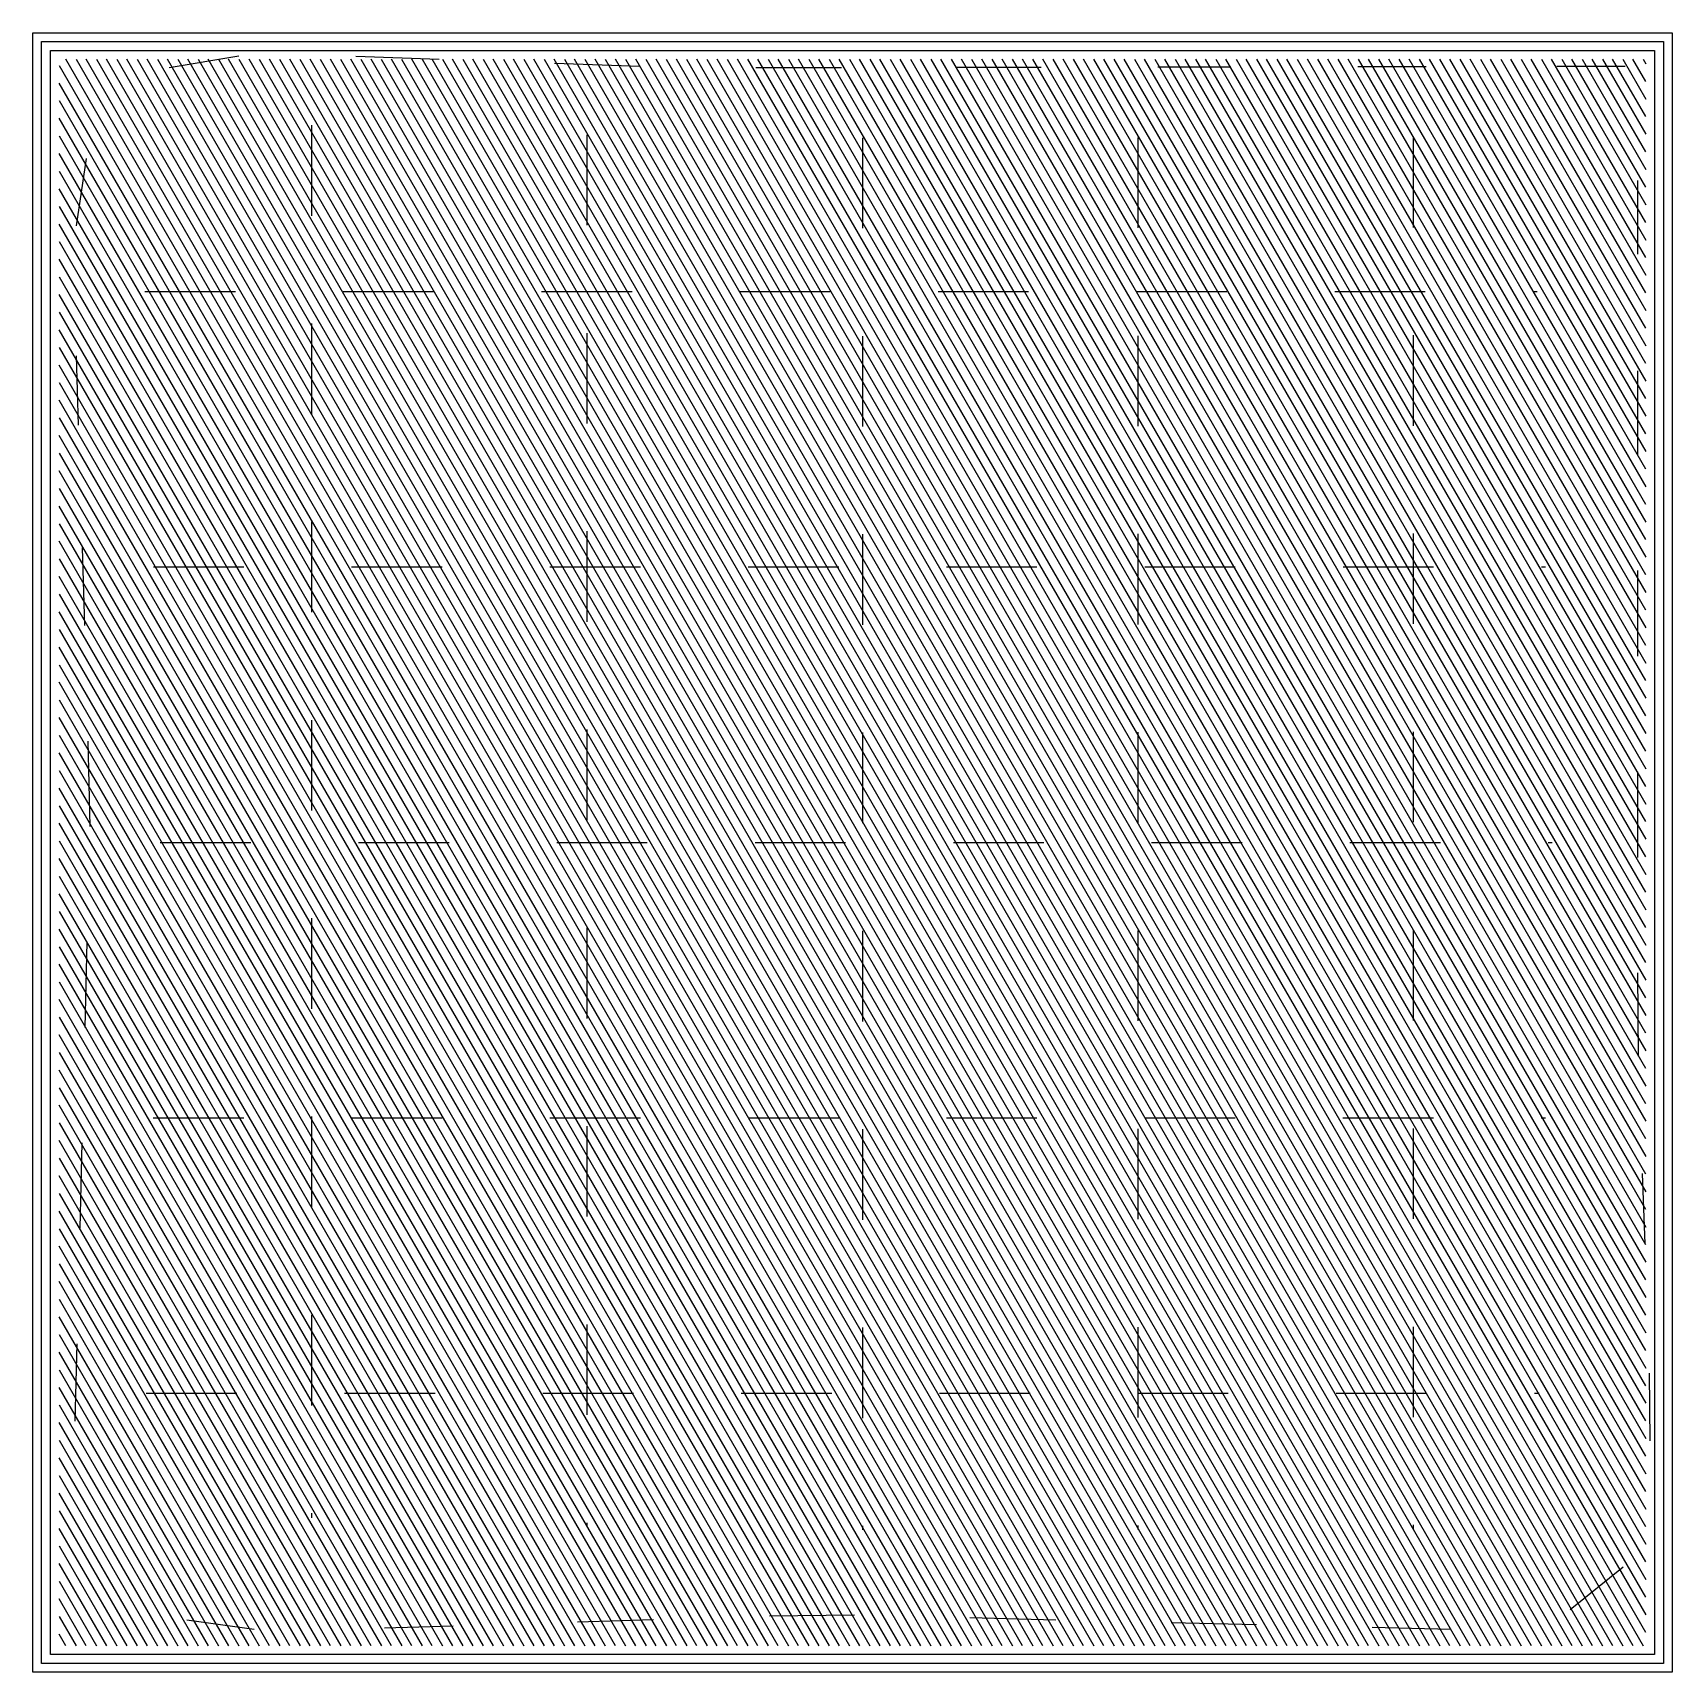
# Model space of a CAD drawing. Extents: x 0.1 to 14.9, y 0.1 to 14.9.
import ezdxf

# ---------------------------------------------------------------- set-up
doc = ezdxf.new("R2010")
doc.units = 0

msp = doc.modelspace()

# ---------------------------------------------------------------- linework, layer by layer
for p, q in [((0.059, 0.059), (0.059, 14.941)), ((0.059, 14.941), (14.941, 14.941)), ((14.941, 14.941), (14.941, 0.059)), ((0.139, 0.139), (0.139, 14.861)), ((0.139, 14.861), (14.861, 14.861)), ((0.219, 0.219), (0.219, 14.781)), ((0.219, 14.781), (14.781, 14.781)), ((14.781, 14.781), (14.781, 0.219)), ((14.861, 14.861), (14.861, 0.139)), ((0.299, 14.64497), (8.58165, 0.299)), ((8.67403, 0.299), (0.35903, 14.701)), ((0.4514, 14.701), (8.76641, 0.299)), ((8.85878, 0.299), (0.54379, 14.701)), ((0.63616, 14.701), (8.95116, 0.299)), ((9.04353, 0.299), (0.72854, 14.701)), ((0.82091, 14.701), (9.13591, 0.299)), ((9.22829, 0.299), (0.91328, 14.701)), ((1.00567, 14.701), (9.32066, 0.299)), ((9.41304, 0.299), (1.09804, 14.701)), ((1.19042, 14.701), (9.50541, 0.299)), ((9.59779, 0.299), (1.28279, 14.701)), ((1.296536, 14.625398), (1.928253, 14.730749)), ((1.37516, 14.701), (9.69017, 0.299)), ((9.78254, 0.299), (1.46755, 14.701)), ((1.55992, 14.701), (9.87492, 0.299)), ((9.96729, 0.299), (1.6523, 14.701)), ((1.74467, 14.701), (10.05967, 0.299)), ((10.15205, 0.299), (1.83705, 14.701)), ((1.92943, 14.701), (10.24442, 0.299)), ((10.3368, 0.299), (2.0218, 14.701)), ((2.11418, 14.701), (10.42917, 0.299)), ((10.52155, 0.299), (2.20655, 14.701)), ((2.29893, 14.701), (10.61393, 0.299)), ((10.7063, 0.299), (2.39131, 14.701)), ((2.48368, 14.701), (10.79868, 0.299)), ((10.89105, 0.299), (2.57606, 14.701)), ((2.66843, 14.701), (10.98343, 0.299)), ((11.07581, 0.299), (2.76081, 14.701)), ((2.85319, 14.701), (11.16818, 0.299)), ((11.26056, 0.299), (2.94556, 14.701)), ((2.992019, 14.727679), (3.748442, 14.701379)), ((3.03794, 14.701), (11.35293, 0.299)), ((11.44531, 0.299), (3.13031, 14.701)), ((3.22269, 14.701), (11.53769, 0.299)), ((11.63006, 0.299), (3.31507, 14.701)), ((3.40744, 14.701), (11.72244, 0.299)), ((11.81481, 0.299), (3.49982, 14.701)), ((3.59219, 14.701), (11.90719, 0.299)), ((11.99957, 0.299), (3.68457, 14.701)), ((3.77695, 14.701), (12.09194, 0.299)), ((12.18432, 0.299), (3.86932, 14.701)), ((3.9617, 14.701), (12.27669, 0.299)), ((12.36907, 0.299), (4.05407, 14.701)), ((4.14645, 14.701), (12.46145, 0.299)), ((12.55382, 0.299), (4.23883, 14.701)), ((4.3312, 14.701), (12.6462, 0.299)), ((12.73857, 0.299), (4.42358, 14.701)), ((4.51595, 14.701), (12.83095, 0.299)), ((12.92333, 0.299), (4.60833, 14.701)), ((4.70071, 14.701), (13.0157, 0.299)), ((13.10808, 0.299), (4.79308, 14.701)), ((4.793681, 14.665037), (5.572811, 14.637948)), ((4.88546, 14.701), (13.20045, 0.299)), ((13.29283, 0.299), (4.97783, 14.701)), ((5.07021, 14.701), (13.38521, 0.299)), ((13.47758, 0.299), (5.16259, 14.701)), ((5.25496, 14.701), (13.56996, 0.299)), ((13.66233, 0.299), (5.34734, 14.701)), ((5.43971, 14.701), (13.75471, 0.299)), ((13.84708, 0.299), (5.53208, 14.701)), ((5.62446, 14.701), (13.93946, 0.299)), ((14.03184, 0.299), (5.71684, 14.701)), ((5.80922, 14.701), (14.12421, 0.299)), ((14.21659, 0.299), (5.90159, 14.701)), ((5.99396, 14.701), (14.30896, 0.299)), ((14.40134, 0.299), (6.08634, 14.701)), ((6.17872, 14.701), (14.49372, 0.299)), ((14.58609, 0.299), (6.2711, 14.701)), ((6.36347, 14.701), (14.67847, 0.299)), ((14.701, 0.41996), (6.45584, 14.701)), ((6.54822, 14.701), (14.701, 0.57997)), ((6.621041, 14.626084), (7.400173, 14.62721)), ((14.701, 0.73997), (6.6406, 14.701)), ((6.73298, 14.701), (14.701, 0.89997)), ((14.701, 1.05996), (6.82535, 14.701)), ((6.91772, 14.701), (14.701, 1.21996)), ((14.701, 1.37997), (7.0101, 14.701)), ((7.10248, 14.701), (14.701, 1.53997)), ((14.701, 1.69997), (7.19486, 14.701)), ((7.28723, 14.701), (14.701, 1.85996)), ((14.701, 2.01996), (7.3796, 14.701)), ((7.47198, 14.701), (14.701, 2.17997)), ((14.701, 2.33997), (7.56436, 14.701)), ((7.65674, 14.701), (14.701, 2.49997)), ((14.701, 2.65996), (7.74911, 14.701)), ((7.84148, 14.701), (14.701, 2.81996)), ((14.701, 2.97997), (7.93386, 14.701)), ((8.02624, 14.701), (14.701, 3.13997)), ((14.701, 3.29997), (8.11861, 14.701)), ((8.21099, 14.701), (14.701, 3.45996)), ((14.701, 3.61996), (8.30336, 14.701)), ((8.39574, 14.701), (14.701, 3.77997)), ((8.447299, 14.628722), (9.21115, 14.629826)), ((14.701, 3.93997), (8.48812, 14.701)), ((8.58049, 14.701), (14.701, 4.09997)), ((14.701, 4.25996), (8.67287, 14.701)), ((8.76524, 14.701), (14.701, 4.41996)), ((14.701, 4.57997), (8.85762, 14.701)), ((8.95, 14.701), (14.701, 4.73997)), ((14.701, 4.89997), (9.04237, 14.701)), ((9.13475, 14.701), (14.701, 5.05996)), ((14.701, 5.21996), (9.22712, 14.701)), ((9.3195, 14.701), (14.701, 5.37997)), ((14.701, 5.53997), (9.41188, 14.701)), ((9.50425, 14.701), (14.701, 5.69997)), ((14.701, 5.85996), (9.59663, 14.701)), ((9.689, 14.701), (14.701, 6.01996)), ((14.701, 6.17997), (9.78138, 14.701)), ((9.87376, 14.701), (14.701, 6.33997)), ((14.701, 6.49996), (9.96613, 14.701)), ((10.05851, 14.701), (14.701, 6.65996)), ((14.701, 6.81996), (10.15088, 14.701)), ((10.24326, 14.701), (14.701, 6.97997)), ((10.270571, 14.631356), (10.93456, 14.632315)), ((14.701, 7.13997), (10.33564, 14.701)), ((10.42801, 14.701), (14.701, 7.29996)), ((14.701, 7.45996), (10.52039, 14.701)), ((10.61276, 14.701), (14.701, 7.61996)), ((14.701, 7.77995), (10.70513, 14.701)), ((10.79752, 14.701), (14.701, 7.93997)), ((14.701, 8.09996), (10.88989, 14.701)), ((10.98227, 14.701), (14.701, 8.25996)), ((14.701, 8.41996), (11.07464, 14.701)), ((11.16701, 14.701), (14.701, 8.57995)), ((14.701, 8.73996), (11.25939, 14.701)), ((11.35177, 14.701), (14.701, 8.89996)), ((14.701, 9.05996), (11.44415, 14.701)), ((11.53652, 14.701), (14.701, 9.21996)), ((14.701, 9.37995), (11.62889, 14.701)), ((11.72127, 14.701), (14.701, 9.53996)), ((14.701, 9.69996), (11.81365, 14.701)), ((11.90603, 14.701), (14.701, 9.85996)), ((14.701, 10.01996), (11.9984, 14.701)), ((12.087587, 14.633981), (12.708301, 14.634877)), ((12.09077, 14.701), (14.701, 10.17995)), ((14.701, 10.33996), (12.18315, 14.701)), ((12.27553, 14.701), (14.701, 10.49996)), ((14.701, 10.65996), (12.36791, 14.701)), ((12.46028, 14.701), (14.701, 10.81996)), ((14.701, 10.97995), (12.55265, 14.701)), ((12.64503, 14.701), (14.701, 11.13996)), ((14.701, 11.29996), (12.73741, 14.701)), ((12.82979, 14.701), (14.701, 11.45996)), ((14.701, 11.61996), (12.92216, 14.701)), ((13.01453, 14.701), (14.701, 11.77995)), ((14.701, 11.93996), (13.10691, 14.701)), ((13.19929, 14.701), (14.701, 12.09996)), ((14.701, 12.25996), (13.29167, 14.701)), ((13.38404, 14.701), (14.701, 12.41996)), ((14.701, 12.57995), (13.47641, 14.701)), ((13.56879, 14.701), (14.701, 12.73996)), ((14.701, 12.89996), (13.66117, 14.701)), ((13.75355, 14.701), (14.701, 13.05996)), ((14.701, 13.21995), (13.84592, 14.701)), ((13.893309, 14.636589), (14.51514, 14.637487)), ((13.93829, 14.701), (14.701, 13.37995)), ((14.701, 13.53995), (14.03067, 14.701)), ((14.12305, 14.701), (14.701, 13.69996)), ((14.701, 13.85996), (14.21543, 14.701)), ((14.3078, 14.701), (14.701, 14.01995)), ((14.701, 14.17995), (14.40018, 14.701)), ((14.49255, 14.701), (14.701, 14.33995)), ((14.701, 14.49996), (14.58493, 14.701)), ((14.67731, 14.701), (14.701, 14.65996)), ((8.48928, 0.299), (0.299, 14.48498)), ((0.299, 14.32498), (8.3969, 0.299)), ((8.30453, 0.299), (0.299, 14.16498)), ((0.299, 14.00497), (8.21215, 0.299)), ((2.592849, 13.3265), (2.592849, 14.1025)), ((5.092849, 13.9705), (5.092849, 14.0155)), ((10.092849, 13.2155), (10.092849, 13.9915)), ((12.592849, 13.9505), (12.592849, 13.9955)), ((8.11977, 0.299), (0.299, 13.84497)), ((5.092849, 13.1945), (5.092849, 13.9705)), ((7.592849, 13.94347), (7.592849, 13.9885)), ((7.592849, 13.1665), (7.592849, 13.94347)), ((12.592849, 13.1745), (12.592849, 13.9505)), ((0.455271, 13.189657), (0.547499, 13.79931)), ((0.299, 13.68498), (8.0274, 0.299)), ((14.626209, 13.601455), (14.626202, 12.931254)), ((7.93502, 0.299), (0.299, 13.52498)), ((0.299, 13.36498), (7.84265, 0.299)), ((2.592849, 13.28147), (2.592849, 13.3265)), ((2.592849, 13.2805), (2.592849, 13.28147)), ((7.75027, 0.299), (0.299, 13.20497)), ((10.092849, 13.1705), (10.092849, 13.2155)), ((0.299, 13.04497), (7.65789, 0.299)), ((7.56552, 0.299), (0.299, 12.88498)), ((0.299, 12.72498), (7.47314, 0.299)), ((7.38077, 0.299), (0.299, 12.56498)), ((1.0775, 12.592238), (1.1225, 12.592238)), ((1.0775, 12.592238), (1.1225, 12.592238)), ((1.1225, 12.592238), (1.8985, 12.592238)), ((2.8775, 12.592238), (3.6535, 12.592238)), ((3.6535, 12.592238), (3.6985, 12.592238)), ((4.6775, 12.592238), (5.4535, 12.592238)), ((5.4535, 12.592238), (5.4985, 12.592238)), ((6.477489, 12.592238), (7.233693, 12.592238)), ((7.233693, 12.592238), (7.2985, 12.592238)), ((8.2775, 12.592238), (8.3225, 12.592238)), ((8.3225, 12.592238), (9.0985, 12.592238)), ((10.0775, 12.592238), (10.1225, 12.592238)), ((10.1225, 12.592238), (10.8985, 12.592238)), ((11.877231, 12.592238), (12.0775, 12.592238)), ((12.0775, 12.592238), (12.353135, 12.592238)), ((12.353135, 12.592238), (12.644025, 12.592238)), ((12.644025, 12.592238), (12.6985, 12.592238)), ((13.677486, 12.592238), (13.71614, 12.592238)), ((0.299, 12.40497), (7.28839, 0.299)), ((7.19601, 0.299), (0.299, 12.24497)), ((2.592849, 12.23788), (2.592849, 12.3025)), ((2.592849, 11.481437), (2.592849, 12.23788)), ((5.092849, 12.145185), (5.092849, 12.2155)), ((0.29899, 12.08498), (7.10364, 0.299)), ((5.092849, 11.394488), (5.092849, 12.145185)), ((7.592849, 12.14347), (7.592849, 12.1885)), ((7.592849, 11.3665), (7.592849, 12.14347)), ((10.092849, 12.1465), (10.092849, 12.1915)), ((10.092849, 11.3705), (10.092849, 12.1465)), ((12.592849, 12.1505), (12.592849, 12.1955)), ((12.592849, 11.3745), (12.592849, 12.1505)), ((7.01126, 0.299), (0.299, 11.92498)), ((0.474813, 11.379371), (0.45555, 12.008468)), ((0.299, 11.76498), (6.91889, 0.299)), ((14.62619, 11.873809), (14.626181, 11.107714)), ((6.82651, 0.299), (0.299, 11.60497)), ((2.592849, 11.480492), (2.592849, 11.481437)), ((0.299, 11.44497), (6.73413, 0.299)), ((6.64176, 0.299), (0.299, 11.28498)), ((0.299, 11.12498), (6.54938, 0.299)), ((6.45701, 0.299), (0.299, 10.96498)), ((0.299, 10.80497), (6.36463, 0.299)), ((6.27225, 0.299), (0.299, 10.64497)), ((0.299, 10.48498), (6.17988, 0.299)), ((2.592849, 9.7265), (2.592849, 10.5025)), ((6.0875, 0.299), (0.299, 10.32498)), ((5.092849, 10.3705), (5.092849, 10.4155)), ((5.092849, 9.5945), (5.092849, 10.3705)), ((7.592849, 9.61153), (7.592849, 10.3885)), ((10.092849, 9.6155), (10.092849, 10.3915)), ((12.592849, 9.6195), (12.592849, 10.3955)), ((0.299, 10.16498), (5.99513, 0.299)), ((0.530497, 9.560813), (0.508936, 10.264946)), ((5.90275, 0.299), (0.299, 10.00497)), ((1.153481, 10.092238), (1.875558, 10.092238)), ((1.153481, 10.092238), (1.875558, 10.092238)), ((1.875558, 10.092238), (1.9745, 10.092238)), ((2.953486, 10.092238), (3.229222, 10.092238)), ((3.229222, 10.092238), (3.27592, 10.092238)), ((3.27592, 10.092238), (3.7745, 10.092238)), ((4.7535, 10.092238), (4.7985, 10.092238)), ((4.7985, 10.092238), (5.5745, 10.092238)), ((6.553476, 10.092238), (7.311592, 10.092238)), ((7.311592, 10.092238), (7.3745, 10.092238)), ((8.353535, 10.092238), (8.874465, 10.092238)), ((8.874465, 10.092238), (9.108804, 10.092238)), ((9.108804, 10.092238), (9.1745, 10.092238)), ((10.1535, 10.092238), (10.9295, 10.092238)), ((10.9295, 10.092238), (10.9745, 10.092238)), ((11.9535, 10.092238), (11.9985, 10.092238)), ((11.9985, 10.092238), (12.7745, 10.092238)), ((13.753476, 10.092238), (13.78986, 10.092238)), ((14.62617, 10.060512), (14.626161, 9.281503)), ((0.299, 9.84497), (5.81037, 0.299)), ((5.718, 0.299), (0.299, 9.68498)), ((2.592849, 9.68147), (2.592849, 9.7265)), ((2.592849, 9.6805), (2.592849, 9.68147)), ((0.299, 9.52498), (5.62562, 0.299)), ((7.592849, 9.5665), (7.592849, 9.61153)), ((10.092849, 9.5705), (10.092849, 9.6155)), ((12.592849, 9.5745), (12.592849, 9.6195)), ((5.53325, 0.299), (0.299, 9.36499)), ((0.299, 9.20498), (5.44087, 0.299)), ((5.34849, 0.299), (0.299, 9.04497)), ((0.299, 8.88498), (5.25612, 0.299)), ((5.16374, 0.299), (0.299, 8.72498)), ((2.592849, 8.621876), (2.592849, 8.7025)), ((0.299, 8.56499), (5.07137, 0.299)), ((0.580203, 7.73711), (0.562651, 8.510707)), ((2.592849, 7.880504), (2.592849, 8.621876)), ((5.092849, 8.523912), (5.092849, 8.615498)), ((5.092849, 7.7945), (5.092849, 8.523912)), ((7.592849, 8.54347), (7.592849, 8.5885)), ((7.592849, 7.7665), (7.592849, 8.54347)), ((10.092849, 8.537025), (10.092849, 8.5915)), ((10.092849, 7.770498), (10.092849, 8.537025)), ((12.592849, 8.434123), (12.592849, 8.5955)), ((4.97899, 0.299), (0.299, 8.40498)), ((12.592849, 7.77449), (12.592849, 8.434123)), ((0.299, 8.24497), (4.88661, 0.299)), ((14.626149, 8.233007), (14.626141, 7.453349)), ((4.79424, 0.299), (0.299, 8.08498)), ((0.299, 7.92498), (4.70186, 0.299)), ((4.60949, 0.299), (0.299, 7.76499)), ((0.299, 7.60498), (4.51711, 0.299)), ((1.215492, 7.592238), (1.216407, 7.592238)), ((1.215492, 7.592238), (1.216407, 7.592238)), ((1.216407, 7.592238), (1.94861, 7.592238)), ((1.94861, 7.592238), (2.0375, 7.592238)), ((3.01549, 7.592238), (3.016456, 7.592238)), ((3.016456, 7.592238), (3.231871, 7.592238)), ((3.231871, 7.592238), (3.27781, 7.592238)), ((3.27781, 7.592238), (3.8375, 7.592238)), ((4.8155, 7.592238), (4.81647, 7.592238)), ((4.81647, 7.592238), (4.8615, 7.592238)), ((4.8615, 7.592238), (5.6375, 7.592238)), ((6.615497, 7.592238), (6.616434, 7.592238)), ((6.616434, 7.592238), (7.366119, 7.592238)), ((7.366119, 7.592238), (7.4375, 7.592238)), ((8.415466, 7.592238), (8.416237, 7.592238)), ((8.416237, 7.592238), (9.033031, 7.592238)), ((9.033031, 7.592238), (9.2375, 7.592238)), ((10.2155, 7.592238), (10.21647, 7.592238)), ((10.21647, 7.592238), (10.2615, 7.592238)), ((10.2615, 7.592238), (11.0375, 7.592238)), ((12.0155, 7.592238), (12.01647, 7.592238)), ((12.01647, 7.592238), (12.0615, 7.592238)), ((12.0615, 7.592238), (12.8375, 7.592238)), ((13.815486, 7.592238), (13.816416, 7.592238)), ((13.816416, 7.592238), (13.85097, 7.592238)), ((4.42473, 0.299), (0.299, 7.44497)), ((0.299, 7.28498), (4.33236, 0.299)), ((4.23998, 0.299), (0.299, 7.12498)), ((0.299, 6.96499), (4.14761, 0.299)), ((2.592849, 6.812058), (2.592849, 6.9025)), ((4.05523, 0.299), (0.299, 6.80498)), ((2.592849, 6.080509), (2.592849, 6.812058)), ((5.092849, 6.668822), (5.092849, 6.8155)), ((7.592849, 6.626059), (7.592849, 6.7885)), ((10.092849, 6.7465), (10.092849, 6.7915)), ((10.092849, 5.9705), (10.092849, 6.7465)), ((12.592849, 6.638068), (12.592849, 6.7955)), ((0.299, 6.64497), (3.96285, 0.299)), ((0.534167, 5.910692), (0.553795, 6.689397)), ((5.092849, 5.994476), (5.092849, 6.668822)), ((7.592849, 6.060647), (7.592849, 6.626059)), ((12.592849, 5.974432), (12.592849, 6.638068)), ((3.87048, 0.299), (0.299, 6.48498)), ((14.626129, 6.407632), (14.631468, 5.652687)), ((0.299, 6.32498), (3.7781, 0.299)), ((3.68573, 0.299), (0.299, 6.16499)), ((0.299, 6.00498), (3.59335, 0.299)), ((7.592849, 5.966412), (7.592849, 6.060647)), ((3.50097, 0.299), (0.299, 5.84497)), ((0.299, 5.68498), (3.4086, 0.299)), ((3.31622, 0.299), (0.299, 5.52498)), ((0.299, 5.36499), (3.22385, 0.299)), ((3.13147, 0.299), (0.299, 5.20498)), ((1.152481, 5.092238), (1.875461, 5.092238)), ((1.152481, 5.092238), (1.875461, 5.092238)), ((1.875461, 5.092238), (1.9745, 5.092238)), ((2.592849, 4.973216), (2.592849, 5.1025)), ((2.952473, 5.092238), (3.229162, 5.092238)), ((3.229162, 5.092238), (3.27592, 5.092238)), ((3.27592, 5.092238), (3.7745, 5.092238)), ((4.7525, 5.092238), (5.52947, 5.092238)), ((5.52947, 5.092238), (5.5745, 5.092238)), ((6.552495, 5.092238), (7.311631, 5.092238)), ((7.311631, 5.092238), (7.3745, 5.092238)), ((8.352412, 5.092238), (8.870706, 5.092238)), ((8.870706, 5.092238), (9.1745, 5.092238)), ((10.1525, 5.092238), (10.92947, 5.092238)), ((10.92947, 5.092238), (10.9745, 5.092238)), ((11.9525, 5.092238), (11.99753, 5.092238)), ((11.99753, 5.092238), (12.7745, 5.092238)), ((13.7525, 5.092238), (13.75347, 5.092238)), ((13.75347, 5.092238), (13.79061, 5.092238)), ((0.299, 5.04497), (3.03909, 0.299)), ((2.592849, 4.318514), (2.592849, 4.973216)), ((5.092849, 4.4626), (5.092849, 5.0155)), ((7.592849, 4.21153), (7.592849, 4.9885)), ((10.092849, 4.84354), (10.092849, 4.9915)), ((12.592849, 4.462), (12.592849, 4.9955)), ((2.94672, 0.299), (0.299, 4.88498)), ((0.488283, 4.090301), (0.507765, 4.863189)), ((10.092849, 4.170524), (10.092849, 4.84354)), ((0.299, 4.72498), (2.85434, 0.299)), ((2.76197, 0.299), (0.299, 4.56499)), ((14.669038, 4.586676), (14.691597, 3.946596)), ((0.299, 4.40499), (2.6696, 0.299)), ((2.592849, 4.281324), (2.592849, 4.318514)), ((5.092849, 4.4176), (5.092849, 4.4626)), ((5.092849, 4.1945), (5.092849, 4.4176)), ((12.592849, 4.405), (12.592849, 4.462)), ((12.592849, 4.174481), (12.592849, 4.405)), ((2.57722, 0.299), (0.299, 4.24498)), ((2.592849, 4.280459), (2.592849, 4.281324)), ((7.592849, 4.1665), (7.592849, 4.21153)), ((0.299, 4.08498), (2.48484, 0.299)), ((2.39247, 0.299), (0.299, 3.92499)), ((0.299, 3.76499), (2.30009, 0.299)), ((2.20772, 0.299), (0.299, 3.60499)), ((0.299, 3.44499), (2.11534, 0.299)), ((2.02296, 0.299), (0.29899, 3.28498)), ((2.592849, 2.528329), (2.592849, 3.302495)), ((5.092849, 3.1705), (5.092849, 3.2155)), ((5.092849, 2.3945), (5.092849, 3.1705)), ((7.592849, 3.14347), (7.592849, 3.1885)), ((7.592849, 2.3665), (7.592849, 3.14347)), ((10.092849, 3.1465), (10.092849, 3.1915)), ((10.092849, 2.3705), (10.092849, 3.1465)), ((12.592849, 3.1505), (12.592849, 3.1955)), ((12.592849, 2.3745), (12.592849, 3.1505)), ((0.299, 3.12499), (1.93059, 0.299)), ((0.444147, 2.339231), (0.461793, 3.039347)), ((1.83821, 0.299), (0.299, 2.96499)), ((0.299, 2.80499), (1.74584, 0.299)), ((14.732926, 2.773926), (14.736726, 2.158044)), ((1.65346, 0.299), (0.299, 2.64499)), ((1.0895, 2.592238), (1.09047, 2.592238)), ((1.0895, 2.592238), (1.09047, 2.592238)), ((1.09047, 2.592238), (1.1355, 2.592238)), ((1.1355, 2.592238), (1.9115, 2.592238)), ((2.8895, 2.592238), (2.89047, 2.592238)), ((2.89047, 2.592238), (2.9355, 2.592238)), ((2.9355, 2.592238), (3.7115, 2.592238)), ((4.6895, 2.592238), (4.69047, 2.592238)), ((4.69047, 2.592238), (4.7355, 2.592238)), ((4.7355, 2.592238), (5.5115, 2.592238)), ((6.489497, 2.592238), (6.490443, 2.592238)), ((6.490443, 2.592238), (7.247355, 2.592238)), ((7.247355, 2.592238), (7.3115, 2.592238)), ((8.2895, 2.592238), (8.29047, 2.592238)), ((8.29047, 2.592238), (8.3355, 2.592238)), ((8.3355, 2.592238), (9.1115, 2.592238)), ((10.0895, 2.592238), (10.09047, 2.592238)), ((10.09047, 2.592238), (10.1355, 2.592238)), ((10.1355, 2.592238), (10.9115, 2.592238)), ((11.889375, 2.592238), (11.88975, 2.592238)), ((11.88975, 2.592238), (12.200184, 2.592238)), ((12.200184, 2.592238), (12.261179, 2.592238)), ((12.261179, 2.592238), (12.7115, 2.592238)), ((13.689491, 2.592238), (13.690401, 2.592238)), ((13.690401, 2.592238), (13.73214, 2.592238)), ((0.299, 2.48498), (1.56108, 0.299)), ((2.592849, 2.48147), (2.592849, 2.528329)), ((2.592849, 2.4805), (2.592849, 2.48147)), ((1.46871, 0.299), (0.299, 2.32499)), ((0.299, 2.16499), (1.37633, 0.299)), ((1.28396, 0.299), (0.299, 2.00499)), ((0.299, 1.84499), (1.19158, 0.299)), ((1.0992, 0.299), (0.299, 1.68498)), ((0.299, 1.52499), (1.00683, 0.299)), ((2.592849, 1.46035), (2.592849, 1.5025)), ((2.592849, 1.46035), (2.592849, 1.5025)), ((0.91445, 0.299), (0.299, 1.36499)), ((5.092849, 1.37833), (5.092849, 1.4155)), ((5.092849, 1.37833), (5.092849, 1.4155)), ((7.592849, 1.35294), (7.592849, 1.38753)), ((7.592849, 1.35294), (7.592849, 1.38753)), ((10.092849, 1.35502), (10.092849, 1.3915)), ((10.092849, 1.35502), (10.092849, 1.3915)), ((12.592849, 1.3571), (12.592849, 1.395498)), ((12.592849, 1.3571), (12.592849, 1.395498)), ((0.299, 1.20499), (0.82208, 0.299)), ((0.7297, 0.299), (0.299, 1.04499)), ((14.496339, 1.013165), (14.015494, 0.624474)), ((0.299, 0.88498), (0.63732, 0.299)), ((0.54495, 0.299), (0.299, 0.72499)), ((14.015731, 0.624564), (14.015731, 0.624564)), ((14.015965, 0.624653), (14.015965, 0.624653)), ((0.299, 0.56499), (0.45257, 0.299)), ((2.06793, 0.447943), (1.457204, 0.532065)), ((3.875935, 0.47757), (3.250511, 0.457777)), ((5.694596, 0.535127), (5.003842, 0.513266)), ((7.517975, 0.576392), (6.746728, 0.568425)), ((9.344264, 0.532598), (8.565524, 0.551272)), ((11.167182, 0.488885), (10.391969, 0.507474)), ((12.931304, 0.446581), (12.216167, 0.46373)), ((12.931304, 0.446581), (12.216167, 0.46373)), ((0.3602, 0.299), (0.299, 0.40499)), ((14.781, 0.219), (0.219, 0.219)), ((14.781, 0.219), (14.781, 0.219)), ((14.941, 0.059), (0.059, 0.059)), ((14.861, 0.139), (0.139, 0.139)), ((14.861, 0.139), (14.861, 0.139)), ((14.941, 0.059), (14.941, 0.059))]:
    msp.add_line(p, q)

doc.saveas('drawing.dxf')
